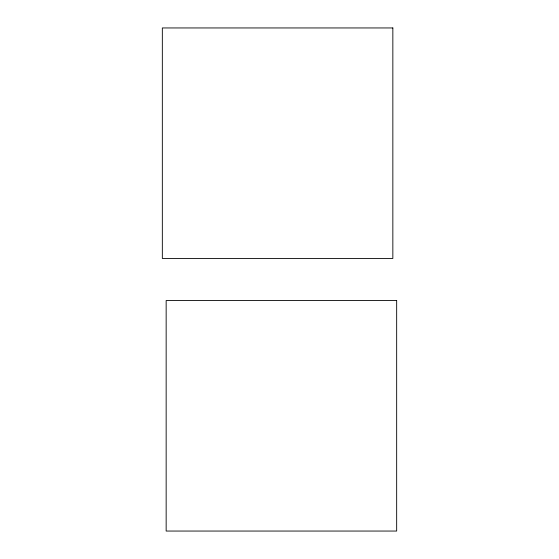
<?xml version="1.0" encoding="UTF-8"?>
<svg xmlns="http://www.w3.org/2000/svg" width="559" height="559" viewBox="0 0 559 559"><rect width="100%" height="100%" fill="white"/><g stroke="black" fill="none" stroke-linecap="round" stroke-linejoin="round"><path stroke-width="0.84" d="M392.844 27.95L162.334 27.95L162.334 258.461L392.844 258.461L392.844 27.95M396.666 300.539L166.156 300.539L166.156 531.05L396.666 531.05L396.666 300.539"/></g></svg>
